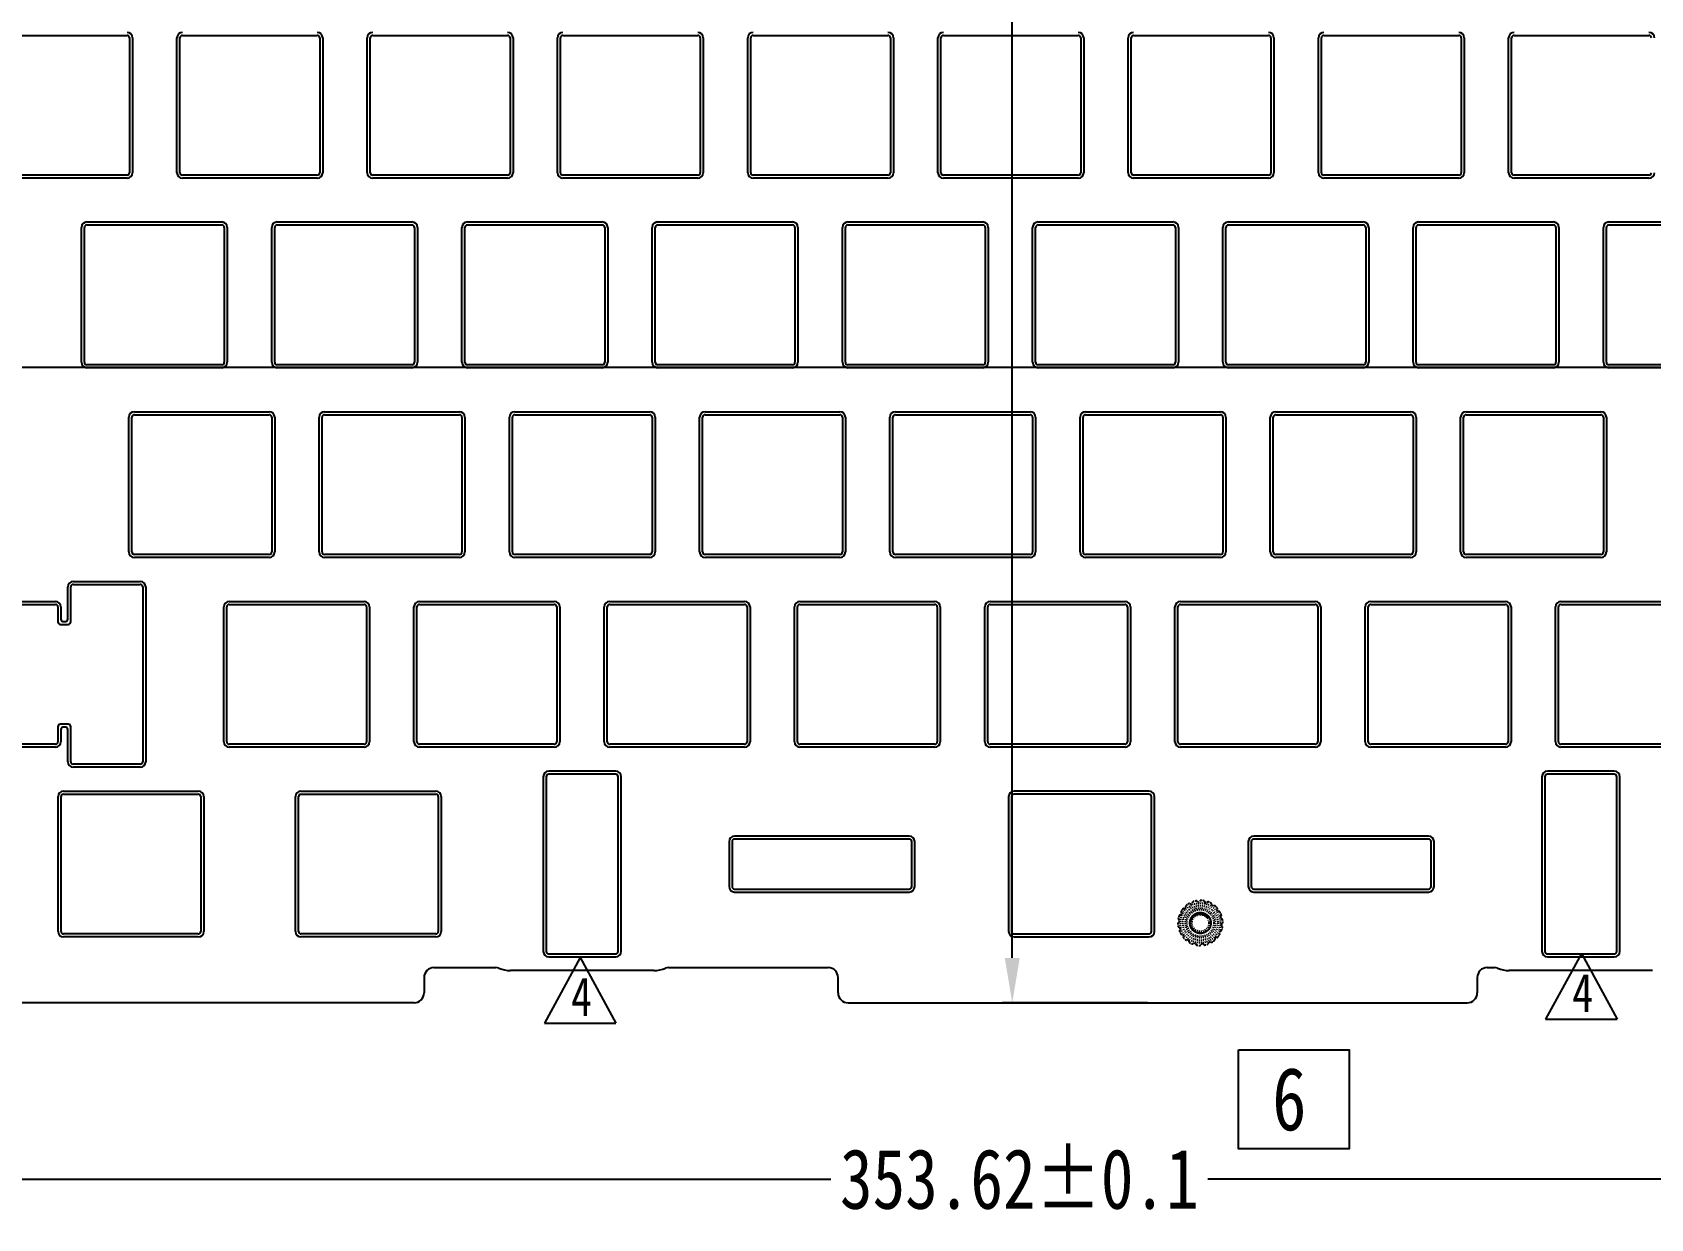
# Model space of a CAD drawing. Header units: inches. Extents: x 87 to 1202, y -45 to 350.
# Drawn here: x 276.5 to 438.5, y 121.7 to 240.5 of the extents above; entities that cross this region are included whole.
import ezdxf

# ---------------------------------------------------------------- set-up
doc = ezdxf.new("R2010")
doc.units = ezdxf.units.IN
doc.header["$LTSCALE"] = 0.909449
doc.header["$MEASUREMENT"] = 0
doc.header["$PDMODE"] = 3
doc.header["$PDSIZE"] = 0.3125
doc.linetypes.add('HIDDEN', pattern=[0.2, 0.1, -0.1])
doc.linetypes.add('PHANTOM', pattern=[0.8, 0.45, -0.05, 0.1, -0.05, 0.1, -0.05])
doc.layers.get('0').update_dxf_attribs({"linetype": 'CONTINUOUS'})
doc.layers.get('Defpoints').update_dxf_attribs({"linetype": 'CONTINUOUS'})
doc.layers.add('DEFAULT_2', color=8, linetype='HIDDEN')
doc.layers.add('DEFAULT_3', color=7, linetype='PHANTOM')
doc.styles.get("Standard").update_dxf_attribs({"font": 'txt', "width": 0.8})
doc.dimstyles.get("Standard").update_dxf_attribs({"dimtxt": 6, "dimasz": 4.5, "dimexe": 1, "dimexo": 1, "dimgap": 0.09, "dimtad": 0, "dimzin": 1, "dimdsep": 46, "dimtxsty": 'STANDARD', "dimcen": 0.09, "dimclrd": 5, "dimclre": 5, "dimclrt": 1, "dimadec": 0, "dimazin": 0, "dimtp": 0.01, "dimtm": 0.01, "dimtfac": 1, "dimtofl": 0, "dimtmove": 0, "dimatfit": 3, "dimfxl": 1, "dimtolj": 1, "dimtzin": 4, "dimarcsym": 0})

# ---------------------------------------------------------------- blocks, each defined once
blk = doc.blocks.new('*D18')
at = {"layer": 'DEFAULT_3', "color": 3, "linetype": 'ByBlock', "lineweight": -2}
for p, q in [((207.51, 206.94), (201.77, 206.94)), ((207.51, 206.73), (207.51, 205.94)), ((560.23, 206.94), (212.01, 206.94)), ((564.73, 206.23), (564.73, 205.94))]:
    blk.add_line(p, q, dxfattribs=at)
at = {"layer": 'DEFAULT_3', "color": 3, "linetype": 'ByBlock'}
for points in [[(212.01, 207.69), (212.01, 206.19), (207.51, 206.94)], [(560.23, 207.69), (560.23, 206.19), (564.73, 206.94)]]:
    blk.add_solid(points, dxfattribs=at)
at = {"layer": 'Defpoints', "color": 0, "linetype": 'ByBlock'}
for p in [(207.51, 207.73), (564.73, 207.23), (564.73, 206.94)]:
    blk.add_point(p, dxfattribs=at)
at = {"layer": 'DEFAULT_3', "color": 3, "linetype": 'ByBlock', "insert": (184.12, 206.94), "char_height": 6, "attachment_point": 5}
blk.add_mtext('\\A1;357.22{\\H0.7x;\\S+0.1^ -0.2;}', dxfattribs=at)
blk = doc.blocks.new('*D19')
at = {"layer": 'DEFAULT_3', "color": 3, "linetype": 'ByBlock', "lineweight": -2}
for p, q in [((209.31, 146.84), (209.31, 124.64)), ((562.93, 142.61), (562.93, 124.64)), ((213.81, 125.64), (356.4, 125.64)), ((558.43, 125.64), (394.18, 125.64))]:
    blk.add_line(p, q, dxfattribs=at)
at = {"layer": 'DEFAULT_3', "color": 3, "linetype": 'ByBlock'}
for points in [[(213.81, 126.39), (213.81, 124.89), (209.31, 125.64)], [(558.43, 126.39), (558.43, 124.89), (562.93, 125.64)]]:
    blk.add_solid(points, dxfattribs=at)
at = {"layer": 'Defpoints', "color": 0, "linetype": 'ByBlock'}
for p in [(209.31, 147.84), (562.93, 143.61), (209.31, 125.64)]:
    blk.add_point(p, dxfattribs=at)
at = {"layer": 'DEFAULT_3', "color": 3, "linetype": 'ByBlock', "insert": (375.29, 125.64), "char_height": 6, "attachment_point": 5}
blk.add_mtext('\\A1;353.62%%P0.1', dxfattribs=at)
blk = doc.blocks.new('*D14')
at = {"layer": 'DEFAULT_3', "color": 3, "linetype": 'ByBlock', "lineweight": -2}
for p, q in [((374.58, 271.76), (374.58, 276.26)), ((384.14, 271.76), (373.58, 271.76)), ((374.58, 147.81), (374.58, 267.26)), ((388.14, 143.31), (373.58, 143.31))]:
    blk.add_line(p, q, dxfattribs=at)
at = {"layer": 'DEFAULT_3', "color": 3, "linetype": 'ByBlock'}
for points in [[(373.83, 267.26), (375.33, 267.26), (374.58, 271.76)], [(373.83, 147.81), (375.33, 147.81), (374.58, 143.31)]]:
    blk.add_solid(points, dxfattribs=at)
at = {"layer": 'Defpoints', "color": 0, "linetype": 'ByBlock'}
for p in [(374.58, 271.76), (385.14, 271.76), (389.14, 143.31)]:
    blk.add_point(p, dxfattribs=at)
at = {"layer": 'DEFAULT_3', "color": 3, "linetype": 'ByBlock', "insert": (374.58, 294.35), "char_height": 6, "attachment_point": 5, "rotation": 90}
blk.add_mtext('\\A1;128.44%%P0.1', dxfattribs=at)

msp = doc.modelspace()

# ---------------------------------------------------------------- linework, layer by layer
at = {"color": 7, "linetype": 'Continuous'}
for p, q in [((272.44, 240.196), (285.94, 240.196)), ((286.19, 239.946), (286.19, 226.446)), ((286.49, 239.946), (286.49, 226.446)), ((290.94, 226.446), (290.94, 239.946)), ((291.24, 226.446), (291.24, 239.946)), ((291.49, 240.196), (304.99, 240.196)), ((305.24, 239.946), (305.24, 226.446)), ((305.54, 239.946), (305.54, 226.446)), ((309.99, 226.446), (309.99, 239.946)), ((310.29, 226.446), (310.29, 239.946)), ((310.54, 240.196), (324.04, 240.196)), ((324.29, 239.946), (324.29, 226.446)), ((324.59, 239.946), (324.59, 226.446)), ((329.04, 226.446), (329.04, 239.946)), ((329.34, 226.446), (329.34, 239.946)), ((329.59, 240.196), (343.09, 240.196)), ((343.34, 239.946), (343.34, 226.446)), ((343.64, 239.946), (343.64, 226.446)), ((348.09, 226.446), (348.09, 239.946)), ((348.39, 226.446), (348.39, 239.946)), ((348.64, 240.196), (362.14, 240.196)), ((362.39, 239.946), (362.39, 226.446)), ((362.69, 239.946), (362.69, 226.446)), ((367.14, 226.446), (367.14, 239.946)), ((367.44, 226.446), (367.44, 239.946)), ((367.69, 240.196), (381.19, 240.196)), ((381.44, 239.946), (381.44, 226.446)), ((381.74, 239.946), (381.74, 226.446)), ((386.19, 226.446), (386.19, 239.946)), ((386.49, 226.446), (386.49, 239.946)), ((386.74, 240.196), (400.24, 240.196)), ((400.49, 239.946), (400.49, 226.446)), ((400.79, 239.946), (400.79, 226.446)), ((405.24, 226.446), (405.24, 239.946)), ((405.54, 226.446), (405.54, 239.946)), ((405.79, 240.196), (419.29, 240.196)), ((419.54, 239.946), (419.54, 226.446)), ((419.84, 239.946), (419.84, 226.446)), ((424.29, 226.446), (424.29, 239.946)), ((424.59, 226.446), (424.59, 239.946)), ((424.84, 240.196), (438.34, 240.196)), ((285.94, 226.196), (272.44, 226.196)), ((285.94, 225.896), (272.44, 225.896)), ((304.99, 226.196), (291.49, 226.196)), ((304.99, 225.896), (291.49, 225.896)), ((324.04, 226.196), (310.54, 226.196)), ((324.04, 225.896), (310.54, 225.896)), ((343.09, 226.196), (329.59, 226.196)), ((343.09, 225.896), (329.59, 225.896)), ((362.14, 226.196), (348.64, 226.196)), ((362.14, 225.896), (348.64, 225.896)), ((381.19, 226.196), (367.69, 226.196)), ((381.19, 225.896), (367.69, 225.896)), ((400.24, 226.196), (386.74, 226.196)), ((400.24, 225.896), (386.74, 225.896)), ((419.29, 226.196), (405.79, 226.196)), ((419.29, 225.896), (405.79, 225.896)), ((438.34, 226.196), (424.84, 226.196)), ((438.34, 225.896), (424.84, 225.896)), ((281.375, 207.461), (281.375, 220.961)), ((281.675, 207.461), (281.675, 220.961)), ((281.925, 221.511), (295.425, 221.511)), ((281.925, 221.211), (295.425, 221.211)), ((295.675, 220.961), (295.675, 207.461)), ((295.975, 220.961), (295.975, 207.461)), ((300.425, 207.461), (300.425, 220.961)), ((300.725, 207.461), (300.725, 220.961)), ((300.975, 221.511), (314.475, 221.511)), ((300.975, 221.211), (314.475, 221.211)), ((314.725, 220.961), (314.725, 207.461)), ((315.025, 220.961), (315.025, 207.461)), ((319.475, 207.461), (319.475, 220.961)), ((319.775, 207.461), (319.775, 220.961)), ((320.025, 221.511), (333.525, 221.511)), ((320.025, 221.211), (333.525, 221.211)), ((333.775, 220.961), (333.775, 207.461)), ((334.075, 220.961), (334.075, 207.461)), ((338.525, 207.461), (338.525, 220.961)), ((338.825, 207.461), (338.825, 220.961)), ((339.075, 221.511), (352.575, 221.511)), ((339.075, 221.211), (352.575, 221.211)), ((352.825, 220.961), (352.825, 207.461)), ((353.125, 220.961), (353.125, 207.461)), ((357.575, 207.461), (357.575, 220.961)), ((357.875, 207.461), (357.875, 220.961)), ((358.125, 221.511), (371.625, 221.511)), ((358.125, 221.211), (371.625, 221.211)), ((371.875, 220.961), (371.875, 207.461)), ((372.175, 220.961), (372.175, 207.461)), ((376.625, 207.461), (376.625, 220.961)), ((376.925, 207.461), (376.925, 220.961)), ((377.175, 221.511), (390.675, 221.511)), ((377.175, 221.211), (390.675, 221.211)), ((390.925, 220.961), (390.925, 207.461)), ((391.225, 220.961), (391.225, 207.461)), ((395.675, 207.461), (395.675, 220.961)), ((395.975, 207.461), (395.975, 220.961)), ((396.225, 221.511), (409.725, 221.511)), ((396.225, 221.211), (409.725, 221.211)), ((409.975, 220.961), (409.975, 207.461)), ((410.275, 220.961), (410.275, 207.461)), ((414.725, 207.461), (414.725, 220.961)), ((415.025, 207.461), (415.025, 220.961)), ((415.275, 221.511), (428.775, 221.511)), ((415.275, 221.211), (428.775, 221.211)), ((429.025, 220.961), (429.025, 207.461)), ((429.325, 220.961), (429.325, 207.461)), ((433.775, 207.461), (433.775, 220.961)), ((434.075, 207.461), (434.075, 220.961)), ((434.325, 221.511), (447.825, 221.511)), ((434.325, 221.211), (447.825, 221.211)), ((295.425, 207.211), (281.925, 207.211)), ((295.425, 206.911), (281.925, 206.911)), ((314.475, 207.211), (300.975, 207.211)), ((314.475, 206.911), (300.975, 206.911)), ((333.525, 207.211), (320.025, 207.211)), ((333.525, 206.911), (320.025, 206.911)), ((352.575, 207.211), (339.075, 207.211)), ((352.575, 206.911), (339.075, 206.911)), ((371.625, 207.211), (358.125, 207.211)), ((371.625, 206.911), (358.125, 206.911)), ((390.675, 207.211), (377.175, 207.211)), ((390.675, 206.911), (377.175, 206.911)), ((409.725, 207.211), (396.225, 207.211)), ((409.725, 206.911), (396.225, 206.911)), ((428.775, 207.211), (415.275, 207.211)), ((428.775, 206.911), (415.275, 206.911)), ((447.825, 207.211), (434.325, 207.211)), ((447.825, 206.911), (434.325, 206.911)), ((286.125, 188.461), (286.125, 201.961)), ((286.425, 188.461), (286.425, 201.961)), ((286.675, 202.511), (300.175, 202.511)), ((286.675, 202.211), (300.175, 202.211)), ((300.425, 201.961), (300.425, 188.461)), ((300.725, 201.961), (300.725, 188.461)), ((305.175, 188.461), (305.175, 201.961)), ((305.475, 188.461), (305.475, 201.961)), ((305.725, 202.511), (319.225, 202.511)), ((305.725, 202.211), (319.225, 202.211)), ((319.475, 201.961), (319.475, 188.461)), ((319.775, 201.961), (319.775, 188.461)), ((324.225, 188.461), (324.225, 201.961)), ((324.525, 188.461), (324.525, 201.961)), ((324.775, 202.511), (338.275, 202.511)), ((324.775, 202.211), (338.275, 202.211)), ((338.525, 201.961), (338.525, 188.461)), ((338.825, 201.961), (338.825, 188.461)), ((343.275, 188.461), (343.275, 201.961)), ((343.575, 188.461), (343.575, 201.961)), ((343.825, 202.511), (357.325, 202.511)), ((343.825, 202.211), (357.325, 202.211)), ((357.575, 201.961), (357.575, 188.461)), ((357.875, 201.961), (357.875, 188.461)), ((362.325, 188.461), (362.325, 201.961)), ((362.625, 188.461), (362.625, 201.961)), ((362.875, 202.511), (376.375, 202.511)), ((362.875, 202.211), (376.375, 202.211)), ((376.625, 201.961), (376.625, 188.461)), ((376.925, 201.961), (376.925, 188.461)), ((381.375, 188.461), (381.375, 201.961)), ((381.675, 188.461), (381.675, 201.961)), ((381.925, 202.511), (395.425, 202.511)), ((381.925, 202.211), (395.425, 202.211)), ((395.675, 201.961), (395.675, 188.461)), ((395.975, 201.961), (395.975, 188.461)), ((400.425, 188.461), (400.425, 201.961)), ((400.725, 188.461), (400.725, 201.961)), ((400.975, 202.511), (414.475, 202.511)), ((400.975, 202.211), (414.475, 202.211)), ((414.725, 201.961), (414.725, 188.461)), ((415.025, 201.961), (415.025, 188.461)), ((419.475, 188.461), (419.475, 201.961)), ((419.775, 188.461), (419.775, 201.961)), ((420.025, 202.511), (433.525, 202.511)), ((420.025, 202.211), (433.525, 202.211)), ((433.775, 201.961), (433.775, 188.461)), ((434.075, 201.961), (434.075, 188.461)), ((300.175, 188.211), (286.675, 188.211)), ((319.225, 188.211), (305.725, 188.211)), ((338.275, 188.211), (324.775, 188.211)), ((357.325, 188.211), (343.825, 188.211)), ((376.375, 188.211), (362.875, 188.211)), ((395.425, 188.211), (381.925, 188.211)), ((414.475, 188.211), (400.975, 188.211)), ((433.525, 188.211), (420.025, 188.211)), ((300.175, 187.911), (286.675, 187.911)), ((319.225, 187.911), (305.725, 187.911)), ((338.275, 187.911), (324.775, 187.911)), ((357.325, 187.911), (343.825, 187.911)), ((376.375, 187.911), (362.875, 187.911)), ((395.425, 187.911), (381.925, 187.911)), ((414.475, 187.911), (400.975, 187.911)), ((433.525, 187.911), (420.025, 187.911)), ((280.009, 181.724), (280.009, 184.961)), ((280.309, 181.461), (280.309, 184.961)), ((280.559, 185.511), (287.259, 185.511)), ((280.559, 185.211), (287.259, 185.211)), ((287.509, 184.961), (287.509, 167.461)), ((287.809, 184.961), (287.809, 167.461)), ((265.265, 183.511), (278.765, 183.511)), ((265.265, 183.211), (278.765, 183.211)), ((296.175, 183.511), (309.675, 183.511)), ((296.175, 183.211), (309.675, 183.211)), ((315.225, 183.511), (328.725, 183.511)), ((315.225, 183.211), (328.725, 183.211)), ((334.275, 183.511), (347.775, 183.511)), ((334.275, 183.211), (347.775, 183.211)), ((353.325, 183.511), (366.825, 183.511)), ((353.325, 183.211), (366.825, 183.211)), ((372.375, 183.511), (385.875, 183.511)), ((372.375, 183.211), (385.875, 183.211)), ((391.425, 183.511), (404.925, 183.511)), ((391.425, 183.211), (404.925, 183.211)), ((410.475, 183.511), (423.975, 183.511)), ((410.475, 183.211), (423.975, 183.211)), ((429.525, 183.511), (443.025, 183.511)), ((429.525, 183.211), (443.025, 183.211)), ((279.015, 182.961), (279.015, 181.461)), ((279.315, 182.961), (279.315, 181.724)), ((279.527, 181.511), (279.796, 181.511)), ((295.625, 169.461), (295.625, 182.961)), ((295.925, 169.461), (295.925, 182.961)), ((309.925, 182.961), (309.925, 169.461)), ((310.225, 182.961), (310.225, 169.461)), ((314.675, 169.461), (314.675, 182.961)), ((314.975, 169.461), (314.975, 182.961)), ((328.975, 182.961), (328.975, 169.461)), ((329.275, 182.961), (329.275, 169.461)), ((333.725, 169.461), (333.725, 182.961)), ((334.025, 169.461), (334.025, 182.961)), ((348.025, 182.961), (348.025, 169.461)), ((348.325, 182.961), (348.325, 169.461)), ((352.775, 169.461), (352.775, 182.961)), ((353.075, 169.461), (353.075, 182.961)), ((367.075, 182.961), (367.075, 169.461)), ((367.375, 182.961), (367.375, 169.461)), ((371.825, 169.461), (371.825, 182.961)), ((372.125, 169.461), (372.125, 182.961)), ((386.125, 182.961), (386.125, 169.461)), ((386.425, 182.961), (386.425, 169.461)), ((390.875, 169.461), (390.875, 182.961)), ((391.175, 169.461), (391.175, 182.961)), ((405.175, 182.961), (405.175, 169.461)), ((405.475, 182.961), (405.475, 169.461)), ((409.925, 169.461), (409.925, 182.961)), ((410.225, 169.461), (410.225, 182.961)), ((424.225, 182.961), (424.225, 169.461)), ((424.525, 182.961), (424.525, 169.461)), ((428.975, 169.461), (428.975, 182.961)), ((429.275, 169.461), (429.275, 182.961)), ((279.265, 181.211), (280.059, 181.211)), ((279.015, 170.961), (279.015, 169.461)), ((280.059, 171.211), (279.265, 171.211)), ((279.315, 170.699), (279.315, 169.461)), ((279.796, 170.911), (279.527, 170.911)), ((280.009, 167.461), (280.009, 170.699)), ((280.309, 167.461), (280.309, 170.961)), ((278.765, 169.211), (265.265, 169.211)), ((278.765, 168.911), (265.265, 168.911)), ((309.675, 169.211), (296.175, 169.211)), ((309.675, 168.911), (296.175, 168.911)), ((328.725, 169.211), (315.225, 169.211)), ((328.725, 168.911), (315.225, 168.911)), ((347.775, 169.211), (334.275, 169.211)), ((347.775, 168.911), (334.275, 168.911)), ((366.825, 169.211), (353.325, 169.211)), ((366.825, 168.911), (353.325, 168.911)), ((385.875, 169.211), (372.375, 169.211)), ((385.875, 168.911), (372.375, 168.911)), ((404.925, 169.211), (391.425, 169.211)), ((404.925, 168.911), (391.425, 168.911)), ((423.975, 169.211), (410.475, 169.211)), ((423.975, 168.911), (410.475, 168.911)), ((443.025, 169.211), (429.525, 169.211)), ((443.025, 168.911), (429.525, 168.911)), ((287.259, 167.211), (280.559, 167.211)), ((287.259, 166.911), (280.559, 166.911)), ((334.87, 166.511), (328.17, 166.511)), ((334.87, 166.211), (328.17, 166.211)), ((434.87, 166.511), (428.17, 166.511)), ((434.87, 166.211), (428.17, 166.211)), ((279.03, 150.461), (279.03, 163.961)), ((279.33, 150.461), (279.33, 163.961)), ((279.58, 164.511), (293.08, 164.511)), ((279.58, 164.211), (293.08, 164.211)), ((293.33, 163.961), (293.33, 150.461)), ((293.63, 163.961), (293.63, 150.461)), ((302.81, 150.461), (302.81, 163.961)), ((303.11, 150.461), (303.11, 163.961)), ((303.36, 164.511), (316.86, 164.511)), ((303.36, 164.211), (316.86, 164.211)), ((317.11, 163.961), (317.11, 150.461)), ((317.41, 163.961), (317.41, 150.461)), ((374.22, 163.961), (374.22, 150.461)), ((374.52, 163.961), (374.52, 150.461)), ((388.27, 164.511), (374.77, 164.511)), ((388.27, 164.211), (374.77, 164.211)), ((388.52, 150.461), (388.52, 163.961)), ((388.82, 150.461), (388.82, 163.961)), ((346.22, 159.461), (346.22, 154.961)), ((346.52, 159.461), (346.52, 154.961)), ((364.27, 160.011), (346.77, 160.011)), ((364.27, 159.711), (346.77, 159.711)), ((364.52, 154.961), (364.52, 159.461)), ((364.82, 154.961), (364.82, 159.461)), ((398.22, 159.461), (398.22, 154.961)), ((398.52, 159.461), (398.52, 154.961)), ((416.27, 160.011), (398.77, 160.011)), ((416.27, 159.711), (398.77, 159.711)), ((416.52, 154.961), (416.52, 159.461)), ((416.82, 154.961), (416.82, 159.461)), ((346.77, 154.711), (364.27, 154.711)), ((346.77, 154.411), (364.27, 154.411)), ((398.77, 154.711), (416.27, 154.711)), ((398.77, 154.411), (416.27, 154.411)), ((293.08, 150.211), (279.58, 150.211)), ((293.08, 149.911), (279.58, 149.911)), ((316.86, 150.211), (303.36, 150.211)), ((316.86, 149.911), (303.36, 149.911)), ((374.77, 150.211), (388.27, 150.211)), ((374.77, 149.911), (388.27, 149.911)), ((316.678, 146.841), (322.883, 146.841)), ((340.156, 146.841), (356.144, 146.841)), ((315.678, 145.841), (315.678, 144.311)), ((357.144, 144.311), (357.144, 145.841)), ((421.144, 145.841), (421.144, 144.311)), ((314.678, 143.311), (250.794, 143.311)), ((358.144, 143.311), (420.144, 143.311))]:
    msp.add_line(p, q, dxfattribs=at)
at = {"linetype": 'Continuous'}
for p, q in [((327.62, 165.961), (327.62, 148.461)), ((327.92, 165.961), (327.92, 148.461)), ((335.12, 148.461), (335.12, 165.961)), ((335.42, 148.461), (335.42, 165.961)), ((427.62, 165.961), (427.62, 148.461)), ((427.92, 165.961), (427.92, 148.461)), ((435.12, 148.461), (435.12, 165.961)), ((435.42, 148.461), (435.42, 165.961)), ((338.686, 146.541), (324.353, 146.541)), ((422.144, 146.841), (422.883, 146.841)), ((438.686, 146.541), (424.353, 146.541))]:
    msp.add_line(p, q, dxfattribs=at)
for p, q in [((331.316, 147.861), (327.738, 141.284)), ((331.316, 147.861), (334.894, 141.284)), ((431.573, 148.248), (427.995, 141.672)), ((431.573, 148.248), (435.152, 141.672)), ((327.738, 141.284), (334.894, 141.284)), ((427.995, 141.672), (435.152, 141.672))]:
    msp.add_line(p, q)
at = {"color": 1, "linetype": 'Continuous'}
for p, q in [((328.17, 148.211), (334.87, 148.211)), ((328.17, 147.911), (334.87, 147.911)), ((428.17, 148.211), (434.87, 148.211)), ((428.17, 147.911), (434.87, 147.911))]:
    msp.add_line(p, q, dxfattribs=at)
msp.add_lwpolyline([(397.226, 138.603), (408.319, 138.603), (408.319, 128.707), (397.226, 128.707)], close=True)
at = {"color": 7, "linetype": 'Continuous'}
for centre, radius, start, end in [((285.94, 239.946), 0.55, 0, 90), ((285.94, 239.946), 0.25, 0, 90), ((291.49, 239.946), 0.55, 90, 180), ((291.49, 239.946), 0.25, 90, 180), ((304.99, 239.946), 0.55, 0, 90), ((304.99, 239.946), 0.25, 0, 90), ((310.54, 239.946), 0.55, 90, 180), ((310.54, 239.946), 0.25, 90, 180), ((324.04, 239.946), 0.55, 0, 90), ((324.04, 239.946), 0.25, 0, 90), ((329.59, 239.946), 0.55, 90, 180), ((329.59, 239.946), 0.25, 90, 180), ((343.09, 239.946), 0.55, 0, 90), ((343.09, 239.946), 0.25, 0, 90), ((348.64, 239.946), 0.55, 90, 180), ((348.64, 239.946), 0.25, 90, 180), ((362.14, 239.946), 0.55, 0, 90), ((362.14, 239.946), 0.25, 0, 90), ((367.69, 239.946), 0.55, 90, 180), ((367.69, 239.946), 0.25, 90, 180), ((381.19, 239.946), 0.55, 0, 90), ((381.19, 239.946), 0.25, 0, 90), ((386.74, 239.946), 0.55, 90, 180), ((386.74, 239.946), 0.25, 90, 180), ((400.24, 239.946), 0.55, 0, 90), ((400.24, 239.946), 0.25, 0, 90), ((405.79, 239.946), 0.55, 90, 180), ((405.79, 239.946), 0.25, 90, 180), ((419.29, 239.946), 0.55, 0, 90), ((419.29, 239.946), 0.25, 0, 90), ((424.84, 239.946), 0.55, 90, 180), ((424.84, 239.946), 0.25, 90, 180), ((438.34, 239.946), 0.55, 0, 90), ((438.34, 239.946), 0.25, 0, 90), ((285.94, 226.446), 0.55, 270, 0), ((285.94, 226.446), 0.25, 270, 0), ((291.49, 226.446), 0.55, 180, 270), ((291.49, 226.446), 0.25, 180, 270), ((304.99, 226.446), 0.55, 270, 0), ((304.99, 226.446), 0.25, 270, 0), ((310.54, 226.446), 0.55, 180, 270), ((310.54, 226.446), 0.25, 180, 270), ((324.04, 226.446), 0.55, 270, 0), ((324.04, 226.446), 0.25, 270, 0), ((329.59, 226.446), 0.55, 180, 270), ((329.59, 226.446), 0.25, 180, 270), ((343.09, 226.446), 0.55, 270, 0), ((343.09, 226.446), 0.25, 270, 0), ((348.64, 226.446), 0.55, 180, 270), ((348.64, 226.446), 0.25, 180, 270), ((362.14, 226.446), 0.55, 270, 0), ((362.14, 226.446), 0.25, 270, 0), ((367.69, 226.446), 0.55, 180, 270), ((367.69, 226.446), 0.25, 180, 270), ((381.19, 226.446), 0.55, 270, 0), ((381.19, 226.446), 0.25, 270, 0), ((386.74, 226.446), 0.55, 180, 270), ((386.74, 226.446), 0.25, 180, 270), ((400.24, 226.446), 0.55, 270, 0), ((400.24, 226.446), 0.25, 270, 0), ((405.79, 226.446), 0.55, 180, 270), ((405.79, 226.446), 0.25, 180, 270), ((419.29, 226.446), 0.55, 270, 0), ((419.29, 226.446), 0.25, 270, 0), ((424.84, 226.446), 0.55, 180, 270), ((424.84, 226.446), 0.25, 180, 270), ((438.34, 226.446), 0.55, 270, 0), ((438.34, 226.446), 0.25, 270, 0), ((281.925, 220.961), 0.55, 90, 180), ((281.925, 220.961), 0.25, 90, 180), ((295.425, 220.961), 0.55, 0, 90), ((295.425, 220.961), 0.25, 0, 90), ((300.975, 220.961), 0.55, 90, 180), ((300.975, 220.961), 0.25, 90, 180), ((314.475, 220.961), 0.55, 0, 90), ((314.475, 220.961), 0.25, 0, 90), ((320.025, 220.961), 0.55, 90, 180), ((320.025, 220.961), 0.25, 90, 180), ((333.525, 220.961), 0.55, 0, 90), ((333.525, 220.961), 0.25, 0, 90), ((339.075, 220.961), 0.55, 90, 180), ((339.075, 220.961), 0.25, 90, 180), ((352.575, 220.961), 0.55, 0, 90), ((352.575, 220.961), 0.25, 0, 90), ((358.125, 220.961), 0.55, 90, 180), ((358.125, 220.961), 0.25, 90, 180), ((371.625, 220.961), 0.55, 0, 90), ((371.625, 220.961), 0.25, 0, 90), ((377.175, 220.961), 0.55, 90, 180), ((377.175, 220.961), 0.25, 90, 180), ((390.675, 220.961), 0.55, 0, 90), ((390.675, 220.961), 0.25, 0, 90), ((396.225, 220.961), 0.55, 90, 180), ((396.225, 220.961), 0.25, 90, 180), ((409.725, 220.961), 0.55, 0, 90), ((409.725, 220.961), 0.25, 0, 90), ((415.275, 220.961), 0.55, 90, 180), ((415.275, 220.961), 0.25, 90, 180), ((428.775, 220.961), 0.55, 0, 90), ((428.775, 220.961), 0.25, 0, 90), ((434.325, 220.961), 0.55, 90, 180), ((434.325, 220.961), 0.25, 90, 180), ((281.925, 207.461), 0.55, 180, 270), ((281.925, 207.461), 0.25, 180, 270), ((295.425, 207.461), 0.55, 270, 0), ((295.425, 207.461), 0.25, 270, 0), ((300.975, 207.461), 0.55, 180, 270), ((300.975, 207.461), 0.25, 180, 270), ((314.475, 207.461), 0.55, 270, 0), ((314.475, 207.461), 0.25, 270, 0), ((320.025, 207.461), 0.55, 180, 270), ((320.025, 207.461), 0.25, 180, 270), ((333.525, 207.461), 0.55, 270, 0), ((333.525, 207.461), 0.25, 270, 0), ((339.075, 207.461), 0.55, 180, 270), ((339.075, 207.461), 0.25, 180, 270), ((352.575, 207.461), 0.55, 270, 0), ((352.575, 207.461), 0.25, 270, 0), ((358.125, 207.461), 0.55, 180, 270), ((358.125, 207.461), 0.25, 180, 270), ((371.625, 207.461), 0.55, 270, 0), ((371.625, 207.461), 0.25, 270, 0), ((377.175, 207.461), 0.55, 180, 270), ((377.175, 207.461), 0.25, 180, 270), ((390.675, 207.461), 0.55, 270, 0), ((390.675, 207.461), 0.25, 270, 0), ((396.225, 207.461), 0.55, 180, 270), ((396.225, 207.461), 0.25, 180, 270), ((409.725, 207.461), 0.55, 270, 0), ((409.725, 207.461), 0.25, 270, 0), ((415.275, 207.461), 0.55, 180, 270), ((415.275, 207.461), 0.25, 180, 270), ((428.775, 207.461), 0.55, 270, 0), ((428.775, 207.461), 0.25, 270, 0), ((434.325, 207.461), 0.55, 180, 270), ((434.325, 207.461), 0.25, 180, 270), ((286.675, 201.961), 0.55, 90, 180), ((286.675, 201.961), 0.25, 90, 180), ((300.175, 201.961), 0.55, 0, 90), ((300.175, 201.961), 0.25, 0, 90), ((305.725, 201.961), 0.55, 90, 180), ((305.725, 201.961), 0.25, 90, 180), ((319.225, 201.961), 0.55, 0, 90), ((319.225, 201.961), 0.25, 0, 90), ((324.775, 201.961), 0.55, 90, 180), ((324.775, 201.961), 0.25, 90, 180), ((338.275, 201.961), 0.55, 0, 90), ((338.275, 201.961), 0.25, 0, 90), ((343.825, 201.961), 0.55, 90, 180), ((343.825, 201.961), 0.25, 90, 180), ((357.325, 201.961), 0.55, 0, 90), ((357.325, 201.961), 0.25, 0, 90), ((362.875, 201.961), 0.55, 90, 180), ((362.875, 201.961), 0.25, 90, 180), ((376.375, 201.961), 0.55, 0, 90), ((376.375, 201.961), 0.25, 0, 90), ((381.925, 201.961), 0.55, 90, 180), ((381.925, 201.961), 0.25, 90, 180), ((395.425, 201.961), 0.55, 0, 90), ((395.425, 201.961), 0.25, 0, 90), ((400.975, 201.961), 0.55, 90, 180), ((400.975, 201.961), 0.25, 90, 180), ((414.475, 201.961), 0.55, 0, 90), ((414.475, 201.961), 0.25, 0, 90), ((420.025, 201.961), 0.55, 90, 180), ((420.025, 201.961), 0.25, 90, 180), ((433.525, 201.961), 0.55, 0, 90), ((433.525, 201.961), 0.25, 0, 90), ((286.675, 188.461), 0.55, 180, 270), ((286.675, 188.461), 0.25, 180, 270), ((300.175, 188.461), 0.55, 270, 0), ((300.175, 188.461), 0.25, 270, 0), ((305.725, 188.461), 0.55, 180, 270), ((305.725, 188.461), 0.25, 180, 270), ((319.225, 188.461), 0.55, 270, 0), ((319.225, 188.461), 0.25, 270, 0), ((324.775, 188.461), 0.55, 180, 270), ((324.775, 188.461), 0.25, 180, 270), ((338.275, 188.461), 0.55, 270, 0), ((338.275, 188.461), 0.25, 270, 0), ((343.825, 188.461), 0.55, 180, 270), ((343.825, 188.461), 0.25, 180, 270), ((357.325, 188.461), 0.55, 270, 0), ((357.325, 188.461), 0.25, 270, 0), ((362.875, 188.461), 0.55, 180, 270), ((362.875, 188.461), 0.25, 180, 270), ((376.375, 188.461), 0.55, 270, 0), ((376.375, 188.461), 0.25, 270, 0), ((381.925, 188.461), 0.55, 180, 270), ((381.925, 188.461), 0.25, 180, 270), ((395.425, 188.461), 0.55, 270, 0), ((395.425, 188.461), 0.25, 270, 0), ((400.975, 188.461), 0.55, 180, 270), ((400.975, 188.461), 0.25, 180, 270), ((414.475, 188.461), 0.55, 270, 0), ((414.475, 188.461), 0.25, 270, 0), ((420.025, 188.461), 0.55, 180, 270), ((420.025, 188.461), 0.25, 180, 270), ((433.525, 188.461), 0.55, 270, 0), ((433.525, 188.461), 0.25, 270, 0), ((280.559, 184.961), 0.55, 90, 180), ((280.559, 184.961), 0.25, 90, 180), ((287.259, 184.961), 0.55, 0, 90), ((287.259, 184.961), 0.25, 0, 90), ((278.765, 182.961), 0.55, 0, 90), ((278.765, 182.961), 0.25, 0, 90), ((296.175, 182.961), 0.55, 90, 180), ((296.175, 182.961), 0.25, 90, 180), ((309.675, 182.961), 0.55, 0, 90), ((309.675, 182.961), 0.25, 0, 90), ((315.225, 182.961), 0.55, 90, 180), ((315.225, 182.961), 0.25, 90, 180), ((328.725, 182.961), 0.55, 0, 90), ((328.725, 182.961), 0.25, 0, 90), ((334.275, 182.961), 0.55, 90, 180), ((334.275, 182.961), 0.25, 90, 180), ((347.775, 182.961), 0.55, 0, 90), ((347.775, 182.961), 0.25, 0, 90), ((353.325, 182.961), 0.55, 90, 180), ((353.325, 182.961), 0.25, 90, 180), ((366.825, 182.961), 0.55, 0, 90), ((366.825, 182.961), 0.25, 0, 90), ((372.375, 182.961), 0.55, 90, 180), ((372.375, 182.961), 0.25, 90, 180), ((385.875, 182.961), 0.55, 0, 90), ((385.875, 182.961), 0.25, 0, 90), ((391.425, 182.961), 0.55, 90, 180), ((391.425, 182.961), 0.25, 90, 180), ((404.925, 182.961), 0.55, 0, 90), ((404.925, 182.961), 0.25, 0, 90), ((410.475, 182.961), 0.55, 90, 180), ((410.475, 182.961), 0.25, 90, 180), ((423.975, 182.961), 0.55, 0, 90), ((423.975, 182.961), 0.25, 0, 90), ((429.525, 182.961), 0.55, 90, 180), ((429.525, 182.961), 0.25, 90, 180), ((279.265, 181.461), 0.25, 180, 270), ((280.059, 181.461), 0.25, 270, 0), ((279.265, 170.961), 0.25, 90, 180), ((280.059, 170.961), 0.25, 0, 90), ((278.765, 169.461), 0.55, 270, 0), ((278.765, 169.461), 0.25, 270, 0), ((296.175, 169.461), 0.55, 180, 270), ((296.175, 169.461), 0.25, 180, 270), ((309.675, 169.461), 0.55, 270, 0), ((309.675, 169.461), 0.25, 270, 0), ((315.225, 169.461), 0.55, 180, 270), ((315.225, 169.461), 0.25, 180, 270), ((328.725, 169.461), 0.55, 270, 0), ((328.725, 169.461), 0.25, 270, 0), ((334.275, 169.461), 0.55, 180, 270), ((334.275, 169.461), 0.25, 180, 270), ((347.775, 169.461), 0.55, 270, 0), ((347.775, 169.461), 0.25, 270, 0), ((353.325, 169.461), 0.55, 180, 270), ((353.325, 169.461), 0.25, 180, 270), ((366.825, 169.461), 0.55, 270, 0), ((366.825, 169.461), 0.25, 270, 0), ((372.375, 169.461), 0.55, 180, 270), ((372.375, 169.461), 0.25, 180, 270), ((385.875, 169.461), 0.55, 270, 0), ((385.875, 169.461), 0.25, 270, 0), ((391.425, 169.461), 0.55, 180, 270), ((391.425, 169.461), 0.25, 180, 270), ((404.925, 169.461), 0.55, 270, 0), ((404.925, 169.461), 0.25, 270, 0), ((410.475, 169.461), 0.55, 180, 270), ((410.475, 169.461), 0.25, 180, 270), ((423.975, 169.461), 0.55, 270, 0), ((423.975, 169.461), 0.25, 270, 0), ((429.525, 169.461), 0.55, 180, 270), ((429.525, 169.461), 0.25, 180, 270), ((280.559, 167.461), 0.55, 180, 270), ((280.559, 167.461), 0.25, 180, 270), ((287.259, 167.461), 0.55, 270, 0), ((287.259, 167.461), 0.25, 270, 0), ((328.17, 165.961), 0.55, 90, 180), ((328.17, 165.961), 0.25, 90, 180), ((334.87, 165.961), 0.55, 0, 90), ((334.87, 165.961), 0.25, 0, 90), ((428.17, 165.961), 0.55, 90, 180), ((428.17, 165.961), 0.25, 90, 180), ((434.87, 165.961), 0.55, 0, 90), ((434.87, 165.961), 0.25, 0, 90), ((279.58, 163.961), 0.55, 90, 180), ((279.58, 163.961), 0.25, 90, 180), ((293.08, 163.961), 0.55, 0, 90), ((293.08, 163.961), 0.25, 0, 90), ((303.36, 163.961), 0.55, 90, 180), ((303.36, 163.961), 0.25, 90, 180), ((316.86, 163.961), 0.55, 0, 90), ((316.86, 163.961), 0.25, 0, 90), ((374.77, 163.961), 0.55, 90, 180), ((374.77, 163.961), 0.25, 90, 180), ((388.27, 163.961), 0.55, 0, 90), ((388.27, 163.961), 0.25, 0, 90), ((346.77, 159.461), 0.55, 90, 180), ((346.77, 159.461), 0.25, 90, 180), ((364.27, 159.461), 0.55, 0, 90), ((364.27, 159.461), 0.25, 0, 90), ((398.77, 159.461), 0.55, 90, 180), ((398.77, 159.461), 0.25, 90, 180), ((416.27, 159.461), 0.55, 0, 90), ((416.27, 159.461), 0.25, 0, 90), ((346.77, 154.961), 0.55, 180, 270), ((346.77, 154.961), 0.25, 180, 270), ((364.27, 154.961), 0.55, 270, 0), ((364.27, 154.961), 0.25, 270, 0), ((398.77, 154.961), 0.55, 180, 270), ((398.77, 154.961), 0.25, 180, 270), ((416.27, 154.961), 0.55, 270, 0), ((416.27, 154.961), 0.25, 270, 0), ((279.58, 150.461), 0.55, 180, 270), ((279.58, 150.461), 0.25, 180, 270), ((293.08, 150.461), 0.55, 270, 0), ((293.08, 150.461), 0.25, 270, 0), ((303.36, 150.461), 0.55, 180, 270), ((303.36, 150.461), 0.25, 180, 270), ((316.86, 150.461), 0.55, 270, 0), ((316.86, 150.461), 0.25, 270, 0), ((374.77, 150.461), 0.55, 180, 270), ((374.77, 150.461), 0.25, 180, 270), ((388.27, 150.461), 0.55, 270, 0), ((388.27, 150.461), 0.25, 270, 0), ((316.678, 145.841), 1, 90, 180), ((322.883, 146.091), 0.75, 66.92608, 90), ((324.353, 149.541), 3, 246.92608, 270), ((338.686, 149.541), 3, 270, 293.07392), ((340.156, 146.091), 0.75, 90, 113.07392), ((356.144, 145.841), 1, 0, 90), ((422.144, 145.841), 1, 90, 180), ((314.678, 144.311), 1, 270, 0), ((358.144, 144.311), 1, 180, 270), ((420.144, 144.311), 1, 270, 0)]:
    msp.add_arc(centre, radius, start, end, dxfattribs=at)
at = {"linetype": 'Continuous'}
for centre, radius, start, end in [((328.17, 148.461), 0.55, 180, 270), ((328.17, 148.461), 0.25, 180, 270), ((334.87, 148.461), 0.55, 270, 0), ((334.87, 148.461), 0.25, 270, 0), ((428.17, 148.461), 0.55, 180, 270), ((428.17, 148.461), 0.25, 180, 270), ((434.87, 148.461), 0.55, 270, 0), ((434.87, 148.461), 0.25, 270, 0), ((422.883, 146.091), 0.75, 66.92608, 90), ((424.353, 149.541), 3, 246.92608, 270)]:
    msp.add_arc(centre, radius, start, end, dxfattribs=at)
at = {"color": 7, "linetype": 'Continuous'}
for centre, major_axis in [((279.739, 181.936), (-0.367, -0.367)), ((279.584, 181.936), (0.367, -0.367)), ((279.739, 170.487), (-0.367, 0.367)), ((279.584, 170.487), (0.367, 0.367))]:
    msp.add_ellipse(centre, major_axis=major_axis, ratio=0.5773503, start_param=5.7595865, end_param=6.8067841, dxfattribs=at)
at = {"layer": 'DEFAULT_2', "color": 8, "linetype": 'HIDDEN'}
for p, q in [((391.486, 152.392), (391.529, 152.27)), ((391.743, 152.758), (391.872, 152.76)), ((391.971, 152.859), (391.973, 152.988)), ((392.461, 153.202), (392.331, 153.247)), ((392.634, 153.382), (392.588, 153.261)), ((393.165, 153.415), (393.059, 153.503)), ((393.389, 153.526), (393.305, 153.428)), ((393.42, 152.161), (393.42, 152.359)), ((393.9, 153.375), (393.83, 153.494)), ((394.149, 153.403), (394.035, 153.339)), ((394.577, 153.087), (394.552, 153.222)), ((394.82, 153.027), (394.692, 153.006)), ((395.115, 152.584), (395.137, 152.719)), ((395.322, 152.445), (395.195, 152.469)), ((391.303, 151.426), (391.199, 151.337)), ((391.233, 151.666), (391.316, 151.566)), ((391.356, 150.831), (391.244, 150.897)), ((391.47, 152.143), (391.342, 152.095)), ((395.448, 151.927), (395.515, 152.047)), ((395.595, 151.726), (395.484, 151.792)), ((395.524, 151.057), (395.606, 150.957)), ((395.536, 151.196), (395.64, 151.286)), ((391.392, 150.696), (391.324, 150.576)), ((391.644, 150.154), (391.517, 150.178)), ((391.725, 150.039), (391.702, 149.904)), ((392.147, 149.616), (392.019, 149.595)), ((392.262, 149.536), (392.287, 149.401)), ((392.804, 149.283), (392.691, 149.22)), ((392.939, 149.247), (393.009, 149.129)), ((393.535, 149.195), (393.45, 149.097)), ((393.674, 149.207), (393.78, 149.12)), ((394.252, 149.362), (394.206, 149.241)), ((394.378, 149.421), (394.508, 149.376)), ((394.868, 149.764), (394.866, 149.634)), ((395.097, 149.865), (394.967, 149.863)), ((395.31, 150.353), (395.353, 150.23)), ((395.369, 150.479), (395.498, 150.528))]:
    msp.add_line(p, q, dxfattribs=at)
for radius in [2, 1.75, 1.5, 1.35, 0.85]:
    msp.add_circle((393.42, 151.311), radius, dxfattribs=at)
for centre, radius, start, end in [((391.581, 152.426), 0.1, 148.78772, 199.31073), ((393.42, 151.311), 2.25, 141.21228, 148.78772), ((391.744, 152.658), 0.1, 90.68927, 141.21228), ((391.871, 152.86), 0.1, 270.68927, 359.31073), ((392.073, 152.987), 0.1, 128.78772, 179.31073), ((393.42, 151.311), 2.25, 121.21228, 128.78772), ((392.305, 153.15), 0.1, 70.68927, 121.21228), ((392.494, 153.296), 0.1, 250.68927, 339.31073), ((392.727, 153.347), 0.1, 108.78772, 159.31073), ((393.42, 151.311), 2.25, 101.21228, 108.78772), ((393.002, 153.42), 0.1, 50.68927, 101.21228), ((393.229, 153.493), 0.1, 230.68927, 319.31073), ((393.465, 153.461), 0.1, 88.78772, 139.31073), ((393.42, 151.311), 2.25, 81.21228, 88.78772), ((393.748, 153.436), 0.1, 30.68927, 81.21228), ((393.986, 153.427), 0.1, 210.68927, 299.31073), ((394.198, 153.316), 0.1, 68.78772, 119.31073), ((393.42, 151.311), 2.25, 61.21228, 68.78772), ((394.455, 153.196), 0.1, 10.68927, 61.21228), ((394.676, 153.105), 0.1, 190.68927, 279.31073), ((394.836, 152.929), 0.1, 48.78772, 99.31073), ((393.42, 151.311), 2.25, 41.21228, 48.78772), ((395.037, 152.728), 0.1, 350.68927, 41.21228), ((395.213, 152.567), 0.1, 170.68927, 259.31073), ((395.304, 152.347), 0.1, 28.78772, 79.31073), ((393.42, 151.311), 2.25, 21.21228, 28.78772), ((391.27, 151.266), 0.1, 130.68927, 181.21228), ((393.42, 151.311), 2.25, 181.21228, 188.78772), ((391.295, 150.983), 0.1, 188.78772, 239.31073), ((391.311, 151.729), 0.1, 168.78772, 219.31073), ((393.42, 151.311), 2.25, 161.21228, 168.78772), ((391.384, 152.004), 0.1, 110.68927, 161.21228), ((391.238, 151.502), 0.1, 310.68927, 39.31073), ((391.304, 150.745), 0.1, 330.68927, 59.31073), ((391.435, 152.237), 0.1, 290.68927, 19.31073), ((395.535, 151.878), 0.1, 150.68927, 239.31073), ((395.601, 151.121), 0.1, 130.68927, 219.31073), ((395.424, 152.089), 0.1, 330.68927, 21.21228), ((393.42, 151.311), 2.25, 341.21228, 348.78772), ((395.544, 151.64), 0.1, 8.78772, 59.31073), ((395.529, 150.893), 0.1, 348.78772, 39.31073), ((395.569, 151.357), 0.1, 310.68927, 1.21228), ((393.42, 151.311), 2.25, 1.21228, 8.78772), ((391.415, 150.533), 0.1, 150.68927, 201.21228), ((393.42, 151.311), 2.25, 201.21228, 208.78772), ((391.535, 150.276), 0.1, 208.78772, 259.31073), ((391.626, 150.055), 0.1, 350.68927, 79.31073), ((391.802, 149.895), 0.1, 170.68927, 221.21228), ((393.42, 151.311), 2.25, 221.21228, 228.78772), ((392.003, 149.694), 0.1, 228.78772, 279.31073), ((392.164, 149.518), 0.1, 10.68927, 99.31073), ((392.384, 149.427), 0.1, 190.68927, 241.21228), ((393.42, 151.311), 2.25, 241.21228, 248.78772), ((392.642, 149.307), 0.1, 248.78772, 299.31073), ((392.853, 149.196), 0.1, 30.68927, 119.31073), ((393.091, 149.187), 0.1, 210.68927, 261.21228), ((393.42, 151.311), 2.25, 261.21228, 268.78772), ((393.374, 149.162), 0.1, 268.78772, 319.31073), ((393.61, 149.13), 0.1, 50.68927, 139.31073), ((393.838, 149.202), 0.1, 230.68927, 281.21228), ((393.42, 151.311), 2.25, 281.21228, 288.78772), ((394.112, 149.276), 0.1, 288.78772, 339.31073), ((394.345, 149.327), 0.1, 70.68927, 159.31073), ((394.534, 149.473), 0.1, 250.68927, 301.21228), ((393.42, 151.311), 2.25, 301.21228, 308.78772), ((394.766, 149.636), 0.1, 308.78772, 359.31073), ((394.968, 149.763), 0.1, 90.68927, 179.31073), ((395.095, 149.965), 0.1, 270.68927, 321.21228), ((393.42, 151.311), 2.25, 321.21228, 328.78772), ((395.404, 150.386), 0.1, 110.68927, 199.31073), ((395.258, 150.197), 0.1, 328.78772, 19.31073), ((395.455, 150.619), 0.1, 290.68927, 341.21228)]:
    msp.add_arc(centre, radius, start, end, dxfattribs=at)
for points, knots in [([(393.42, 152.359), (393.516, 152.359), (393.708, 152.332), (393.975, 152.215), (394.2, 152.03), (394.366, 151.79), (394.461, 151.515), (394.476, 151.224), (394.414, 150.939), (394.274, 150.684), (394.072, 150.474), (393.819, 150.329), (393.583, 150.269), (393.391, 150.261), (393.199, 150.28), (393.013, 150.337), (392.845, 150.431), (392.73, 150.519), (392.628, 150.621), (392.54, 150.736), (392.469, 150.863), (392.417, 150.997), (392.383, 151.138), (392.369, 151.282), (392.375, 151.427), (392.401, 151.569), (392.446, 151.706), (392.509, 151.836), (392.59, 151.957), (392.687, 152.064), (392.797, 152.158), (392.919, 152.235), (393.051, 152.295), (393.235, 152.35), (393.43, 152.366), (393.621, 152.343), (393.807, 152.293), (393.98, 152.205), (394.131, 152.085), (394.263, 151.945), (394.391, 151.738), (394.471, 151.458), (394.47, 151.166), (394.367, 150.794), (394.049, 150.406), (393.573, 150.244), (393.189, 150.276), (392.915, 150.378), (392.681, 150.551), (392.531, 150.742), (392.446, 150.915), (392.386, 151.098), (392.365, 151.292), (392.383, 151.484), (392.428, 151.671), (392.511, 151.847), (392.626, 152.001), (392.729, 152.103), (392.844, 152.19), (392.97, 152.261), (393.105, 152.314), (393.246, 152.348), (393.39, 152.362), (393.534, 152.356), (393.677, 152.33), (393.814, 152.285), (393.944, 152.222), (394.064, 152.141), (394.172, 152.045), (394.266, 151.935), (394.343, 151.812), (394.403, 151.681), (394.445, 151.542), (394.474, 151.352), (394.461, 151.109), (394.367, 150.833), (394.201, 150.594), (393.976, 150.408), (393.709, 150.291), (393.421, 150.25), (393.132, 150.291), (392.865, 150.407), (392.64, 150.592), (392.473, 150.831), (392.379, 151.107), (392.362, 151.398), (392.405, 151.588), (392.438, 151.677)], [0, 0, 0, 0, 0.0156207, 0.0312417, 0.0468618, 0.0624828, 0.0781031, 0.0937235, 0.1093442, 0.1249647, 0.1405859, 0.1562066, 0.1718275, 0.1796564, 0.187485, 0.2031064, 0.2109353, 0.2187644, 0.2265933, 0.2344223, 0.2422506, 0.2500798, 0.2579085, 0.2657376, 0.273566, 0.2813951, 0.2892239, 0.2970531, 0.304882, 0.3127109, 0.3205401, 0.328369, 0.3361983, 0.3440269, 0.3596489, 0.3674779, 0.3753061, 0.3909275, 0.3987563, 0.4065849, 0.422206, 0.4378259, 0.4534474, 0.4690682, 0.5000189, 0.5309693, 0.5465897, 0.5622108, 0.5778305, 0.5934519, 0.6012804, 0.6091092, 0.6247304, 0.6325586, 0.6403878, 0.6560103, 0.6638391, 0.6716685, 0.6794976, 0.6873268, 0.6951557, 0.7029845, 0.7108136, 0.7186426, 0.7264716, 0.7343, 0.7421292, 0.7499578, 0.7577868, 0.765615, 0.7734441, 0.7812731, 0.7891022, 0.7969311, 0.8125525, 0.8281721, 0.8437932, 0.8594143, 0.8750359, 0.8906567, 0.9062774, 0.9218976, 0.9375176, 0.9531382, 0.968758, 0.9843791, 1, 1, 1, 1]), ([(392.734, 150.52), (392.661, 150.583), (392.533, 150.729), (392.429, 150.949), (392.383, 151.136), (392.364, 151.327), (392.391, 151.569), (392.499, 151.84), (392.678, 152.069), (392.912, 152.243), (393.185, 152.345), (393.475, 152.371), (393.761, 152.315), (394.022, 152.185), (394.236, 151.988), (394.365, 151.781), (394.43, 151.6), (394.46, 151.459), (394.47, 151.314), (394.461, 151.17), (394.432, 151.028), (394.367, 150.847), (394.265, 150.681), (394.134, 150.54), (394.021, 150.45), (393.897, 150.375), (393.764, 150.318), (393.624, 150.28), (393.481, 150.262), (393.336, 150.264), (393.193, 150.285), (393.054, 150.326), (392.879, 150.405), (392.721, 150.521), (392.592, 150.663), (392.484, 150.823), (392.411, 151.003), (392.375, 151.193), (392.367, 151.385), (392.407, 151.625), (392.509, 151.845), (392.625, 151.999), (392.761, 152.136), (392.964, 152.27), (393.242, 152.357), (393.533, 152.367), (393.816, 152.295), (394.069, 152.151), (394.239, 151.977), (394.342, 151.814), (394.423, 151.64), (394.476, 151.402), (394.464, 151.16), (394.415, 150.973), (394.34, 150.796), (394.23, 150.635), (394.09, 150.502), (393.934, 150.39), (393.756, 150.311), (393.567, 150.271), (393.423, 150.261), (393.279, 150.27), (393.137, 150.299), (393.001, 150.347), (392.872, 150.414), (392.754, 150.498), (392.649, 150.597), (392.558, 150.71), (392.459, 150.875), (392.395, 151.059), (392.37, 151.25), (392.372, 151.395), (392.394, 151.538), (392.434, 151.676), (392.494, 151.808), (392.596, 151.971), (392.732, 152.111), (392.891, 152.22), (393.064, 152.305), (393.299, 152.365), (393.591, 152.359), (393.869, 152.272), (394.114, 152.114), (394.305, 151.895), (394.431, 151.632), (394.48, 151.345), (394.454, 151.103), (394.395, 150.919), (394.31, 150.746), (394.162, 150.554), (394.006, 150.438), (393.922, 150.392)], [0, 0, 0, 0, 0.0156096, 0.031221, 0.0390447, 0.0468683, 0.0624787, 0.0780888, 0.0936992, 0.1093098, 0.1249201, 0.1405311, 0.156141, 0.1717516, 0.1873612, 0.2029723, 0.210796, 0.2186198, 0.2264437, 0.2342675, 0.242091, 0.2499147, 0.2655261, 0.2733497, 0.2811733, 0.2889973, 0.2968212, 0.3046448, 0.3124685, 0.3202923, 0.3281163, 0.33594, 0.3437638, 0.3593756, 0.3671993, 0.3750228, 0.390634, 0.3984577, 0.4062812, 0.4218922, 0.437502, 0.4453257, 0.4531497, 0.4687598, 0.4843705, 0.499981, 0.5155915, 0.5312022, 0.5468126, 0.5546364, 0.5624603, 0.57807, 0.5936809, 0.6015045, 0.6093282, 0.6249393, 0.632763, 0.6405865, 0.6561984, 0.6640219, 0.6718457, 0.6796696, 0.6874935, 0.6953171, 0.7031409, 0.7109647, 0.7187886, 0.7266122, 0.7344359, 0.7500473, 0.7578711, 0.7656947, 0.7735183, 0.7813423, 0.7891661, 0.7969897, 0.8126009, 0.8204246, 0.8282482, 0.8438586, 0.8594686, 0.8750795, 0.8906898, 0.9063003, 0.9219107, 0.937521, 0.9531313, 0.9609552, 0.9687788, 0.9843901, 1, 1, 1, 1]), ([(392.438, 151.677), (392.472, 151.767), (392.564, 151.939), (392.767, 152.147), (393.019, 152.294), (393.302, 152.365), (393.593, 152.358), (393.871, 152.271), (394.116, 152.113), (394.307, 151.893), (394.432, 151.63), (394.48, 151.342), (394.454, 151.1), (394.394, 150.917), (394.309, 150.744), (394.19, 150.59), (394.043, 150.465), (393.921, 150.388), (393.79, 150.328), (393.651, 150.286), (393.508, 150.264), (393.363, 150.262), (393.22, 150.28), (393.08, 150.317), (392.947, 150.373), (392.822, 150.447), (392.709, 150.537), (392.61, 150.642), (392.525, 150.76), (392.458, 150.888), (392.409, 151.024), (392.379, 151.165), (392.369, 151.31), (392.382, 151.502), (392.435, 151.689), (392.523, 151.86), (392.635, 152.017), (392.778, 152.149), (392.943, 152.248), (393.121, 152.323), (393.359, 152.37), (393.65, 152.347), (393.923, 152.245), (394.235, 152.018), (394.488, 151.584), (394.474, 151.082), (394.309, 150.733), (394.118, 150.512), (393.874, 150.353), (393.642, 150.28), (393.451, 150.261), (393.258, 150.269), (393.069, 150.316), (392.896, 150.4), (392.736, 150.508), (392.6, 150.647), (392.496, 150.809), (392.436, 150.941), (392.395, 151.079), (392.373, 151.222), (392.37, 151.367), (392.388, 151.511), (392.425, 151.65), (392.481, 151.784), (392.555, 151.908), (392.645, 152.021), (392.75, 152.121), (392.867, 152.205), (392.995, 152.273), (393.131, 152.322), (393.273, 152.352), (393.417, 152.362), (393.562, 152.353), (393.75, 152.314), (393.973, 152.216), (394.199, 152.032), (394.365, 151.792), (394.461, 151.517), (394.477, 151.226), (394.414, 150.942), (394.276, 150.685), (394.073, 150.475), (393.821, 150.33), (393.539, 150.257), (393.248, 150.265), (392.969, 150.351), (392.806, 150.457), (392.734, 150.52)], [0, 0, 0, 0, 0.0156206, 0.0312417, 0.0468618, 0.0624828, 0.0781032, 0.0937235, 0.1093442, 0.1249647, 0.140586, 0.1562066, 0.1718275, 0.1796564, 0.187485, 0.2031065, 0.2109353, 0.2187644, 0.2265933, 0.2344223, 0.2422506, 0.2500798, 0.2579085, 0.2657376, 0.2735661, 0.2813951, 0.289224, 0.2970531, 0.304882, 0.3127109, 0.3205401, 0.3283691, 0.3361983, 0.3440269, 0.359649, 0.367478, 0.3753061, 0.3909275, 0.3987563, 0.4065849, 0.4222061, 0.437826, 0.4534474, 0.4690682, 0.500019, 0.5309693, 0.5465897, 0.5622108, 0.5778305, 0.5934519, 0.6012804, 0.6091092, 0.6247304, 0.6325587, 0.6403878, 0.6560103, 0.6638391, 0.6716686, 0.6794976, 0.6873268, 0.6951557, 0.7029845, 0.7108136, 0.7186426, 0.7264716, 0.7343, 0.7421292, 0.7499578, 0.7577868, 0.765615, 0.7734441, 0.7812731, 0.7891022, 0.7969312, 0.8125525, 0.8281721, 0.8437932, 0.8594143, 0.8750359, 0.8906567, 0.9062774, 0.9218976, 0.9375176, 0.9531382, 0.968758, 0.9843791, 1, 1, 1, 1]), ([(393.922, 150.392), (393.84, 150.351), (393.665, 150.291), (393.389, 150.272), (393.162, 150.319), (392.993, 150.391), (392.836, 150.484), (392.666, 150.642), (392.545, 150.839), (392.484, 151.011), (392.447, 151.191), (392.449, 151.376), (392.49, 151.555), (392.54, 151.683), (392.607, 151.803), (392.691, 151.912), (392.79, 152.008), (392.902, 152.088), (393.025, 152.15), (393.156, 152.194), (393.291, 152.218), (393.429, 152.221), (393.565, 152.204), (393.698, 152.166), (393.823, 152.108), (393.975, 152.006), (394.07, 151.904), (394.121, 151.828)], [0, 0, 0, 0, 0.0624553, 0.1248968, 0.1873396, 0.218634, 0.2499241, 0.3123536, 0.3747813, 0.4060674, 0.4373525, 0.4997669, 0.5310491, 0.5623321, 0.5936153, 0.6248968, 0.6561756, 0.6874524, 0.7187309, 0.7500095, 0.7812895, 0.8125666, 0.8438407, 0.8751133, 0.9063832, 0.9376526, 1, 1, 1, 1]), ([(394.121, 151.828), (394.081, 151.879), (393.99, 151.973), (393.825, 152.079), (393.641, 152.145), (393.511, 152.161), (393.446, 152.161)], [0, 0, 0, 0, 0.2500181, 0.5000116, 0.7499864, 1, 1, 1, 1])]:
    msp.add_open_spline(points, degree=3, knots=knots, dxfattribs=at)
msp.add_open_spline([(394.063, 151.867), (394.083, 151.855), (394.102, 151.842), (394.121, 151.828)], degree=3, dxfattribs=at)

# ---------------------------------------------------------------- texts
at = {"char_height": 3.87513, "width": 15.95601, "attachment_point": 1}
for insert in [(430.651, 146.259), (330.393, 145.871)]:
    msp.add_mtext('{\\fSimSun|b0|i0|c134|p2;4}', dxfattribs=dict(at, insert=insert))
at = {"color": 2, "linetype": 'Continuous', "insert": (404.04, 136.849), "char_height": 6.3, "width": 63.00787, "attachment_point": 3, "line_spacing_factor": 0.9}
msp.add_mtext('{\\fSimSun|b0|i0|c134|p2;6}', dxfattribs=at)

# ---------------------------------------------------------------- dimensions: what is measured, and where the dimension line sits
at = {"layer": 'DEFAULT_3', "linetype": 'ByBlock'}
dim = msp.add_linear_dim(base=(374.579, 271.755), p1=(389.144, 143.311), p2=(385.144, 271.755), angle=90, text='<>%%P0.1', dimstyle='STANDARD', override={"dimclrd": 3, "dimclre": 3, "dimclrt": 3, "dimtfillclr": 256}, dxfattribs=at)
dim.commit()
dim.dimension.update_dxf_attribs({"geometry": '*D14', "text_midpoint": (374.579, 294.345), "dimtype": 160})
for base, p1, p2, text, picture, middle in [((564.727, 206.941), (207.507, 207.73), (564.727, 207.233), '<>{\\H0.7x;\\S+0.1^ -0.2;}', '*D18', (184.117, 206.941)), ((209.307, 125.64), (562.927, 143.611), (209.307, 147.841), '<>%%P0.1', '*D19', (375.293, 125.64))]:
    dim = msp.add_linear_dim(base=base, p1=p1, p2=p2, text=text, dimstyle='STANDARD', override={"dimclrd": 3, "dimclre": 3, "dimclrt": 3, "dimtfillclr": 256}, dxfattribs=at)
    dim.commit()
    dim.dimension.update_dxf_attribs({"geometry": picture, "text_midpoint": middle, "dimtype": 160})

doc.saveas('drawing.dxf')
